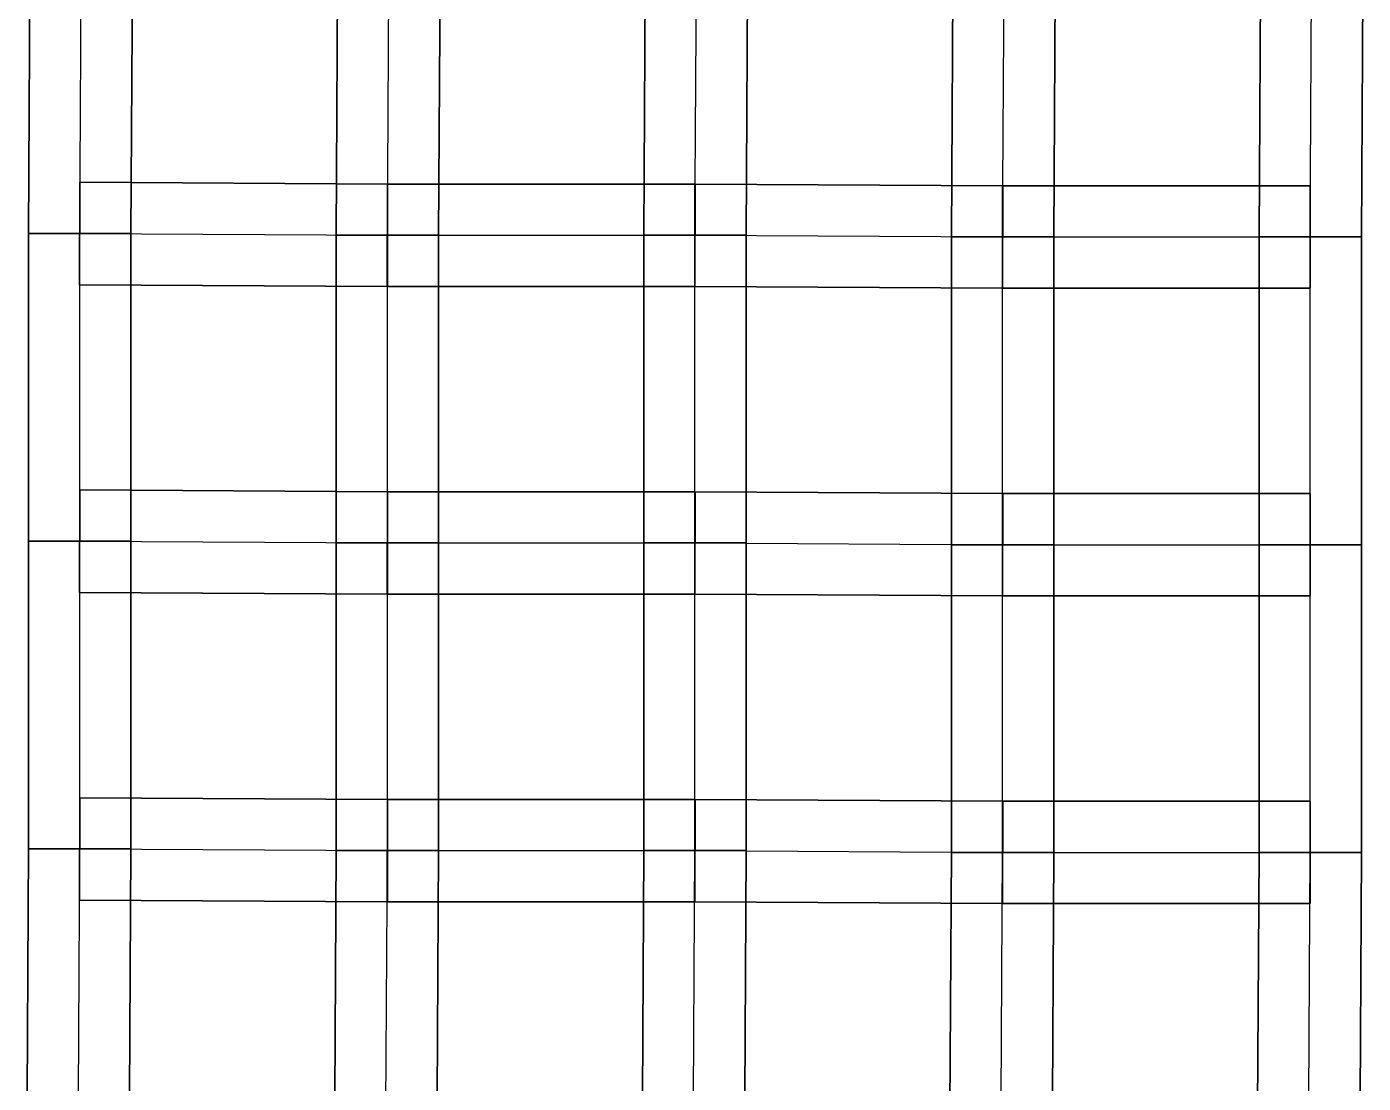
# Model space of a CAD drawing. Extents: x -300 to 609, y -118 to 2027.
# Drawn here: x -297.4 to -219.2, y 1293.6 to 1355.4 of the extents above; entities that cross this region are included whole.
import ezdxf

# ---------------------------------------------------------------- set-up
doc = ezdxf.new("R2010")
doc.units = 0

msp = doc.modelspace()

# ---------------------------------------------------------------- linework, layer by layer
at = {"layer": 'TUNNELS'}
for points in [[(-297.3, 1343.3167, -1.5), (-291.3, 1343.2833, -1.5), (-291.2, 1361.2833, -1.5), (-297.2, 1361.3167, -1.5)], [(-291.3, 1343.2833, 1.5), (-297.3, 1343.3167, 1.5), (-297.2, 1361.3167, 1.5), (-291.2, 1361.2833, 1.5)], [(-297.3, 1343.3167, 1.5), (-297.3, 1343.3167, -1.5), (-297.2, 1361.3167, -1.5), (-297.2, 1361.3167, 1.5)], [(-291.3, 1343.2833, -1.5), (-291.3, 1343.2833, 1.5), (-291.2, 1361.2833, 1.5), (-291.2, 1361.2833, -1.5)], [(-279.3, 1343.2167, -1.5), (-273.3, 1343.1833, -1.5), (-273.2, 1361.1833, -1.5), (-279.2, 1361.2167, -1.5)], [(-273.3, 1343.1833, 1.5), (-279.3, 1343.2167, 1.5), (-279.2, 1361.2167, 1.5), (-273.2, 1361.1833, 1.5)], [(-279.3, 1343.2167, 1.5), (-279.3, 1343.2167, -1.5), (-279.2, 1361.2167, -1.5), (-279.2, 1361.2167, 1.5)], [(-273.3, 1343.1833, -1.5), (-273.3, 1343.1833, 1.5), (-273.2, 1361.1833, 1.5), (-273.2, 1361.1833, -1.5)], [(-261.3, 1343.2167, -1.5), (-255.3, 1343.1833, -1.5), (-255.2, 1361.1833, -1.5), (-261.2, 1361.2167, -1.5)], [(-255.3, 1343.1833, 1.5), (-261.3, 1343.2167, 1.5), (-261.2, 1361.2167, 1.5), (-255.2, 1361.1833, 1.5)], [(-261.3, 1343.2167, 1.5), (-261.3, 1343.2167, -1.5), (-261.2, 1361.2167, -1.5), (-261.2, 1361.2167, 1.5)], [(-255.3, 1343.1833, -1.5), (-255.3, 1343.1833, 1.5), (-255.2, 1361.1833, 1.5), (-255.2, 1361.1833, -1.5)], [(-243.3, 1343.1167, -1.5), (-237.3, 1343.0833, -1.5), (-237.2, 1361.0833, -1.5), (-243.2, 1361.1167, -1.5)], [(-237.3, 1343.0833, 1.5), (-243.3, 1343.1167, 1.5), (-243.2, 1361.1167, 1.5), (-237.2, 1361.0833, 1.5)], [(-243.3, 1343.1167, 1.5), (-243.3, 1343.1167, -1.5), (-243.2, 1361.1167, -1.5), (-243.2, 1361.1167, 1.5)], [(-237.3, 1343.0833, -1.5), (-237.3, 1343.0833, 1.5), (-237.2, 1361.0833, 1.5), (-237.2, 1361.0833, -1.5)], [(-225.3, 1343.1167, -1.5), (-219.3, 1343.0833, -1.5), (-219.2, 1361.0833, -1.5), (-225.2, 1361.1167, -1.5)], [(-219.3, 1343.0833, 1.5), (-225.3, 1343.1167, 1.5), (-225.2, 1361.1167, 1.5), (-219.2, 1361.0833, 1.5)], [(-225.3, 1343.1167, 1.5), (-225.3, 1343.1167, -1.5), (-225.2, 1361.1167, -1.5), (-225.2, 1361.1167, 1.5)], [(-219.3, 1343.0833, -1.5), (-219.3, 1343.0833, 1.5), (-219.2, 1361.0833, 1.5), (-219.2, 1361.0833, -1.5)], [(-294.2833, 1346.3, -1.5), (-294.3167, 1340.3, -1.5), (-276.3167, 1340.2, -1.5), (-276.2833, 1346.2, -1.5)], [(-294.3167, 1340.3, 1.5), (-294.2833, 1346.3, 1.5), (-276.2833, 1346.2, 1.5), (-276.3167, 1340.2, 1.5)], [(-294.2833, 1346.3, -1.5), (-294.3167, 1340.3, -1.5), (-294.3167, 1340.3, 1.5), (-294.2833, 1346.3, 1.5)], [(-294.2833, 1346.3, 1.5), (-294.2833, 1346.3, -1.5), (-276.2833, 1346.2, -1.5), (-276.2833, 1346.2, 1.5)], [(-276.2833, 1346.2, -1.5), (-276.2833, 1346.2, 1.5), (-276.3167, 1340.2, 1.5), (-276.3167, 1340.2, -1.5)], [(-276.3, 1346.2, -1.5), (-276.3, 1340.2, -1.5), (-258.3, 1340.2, -1.5), (-258.3, 1346.2, -1.5)], [(-276.3, 1340.2, 1.5), (-276.3, 1346.2, 1.5), (-258.3, 1346.2, 1.5), (-258.3, 1340.2, 1.5)], [(-276.3, 1346.2, 1.5), (-276.3, 1346.2, -1.5), (-258.3, 1346.2, -1.5), (-258.3, 1346.2, 1.5)], [(-276.3, 1346.2, -1.5), (-276.3, 1340.2, -1.5), (-276.3, 1340.2, 1.5), (-276.3, 1346.2, 1.5)], [(-258.2833, 1346.2, -1.5), (-258.3167, 1340.2, -1.5), (-240.3167, 1340.1, -1.5), (-240.2833, 1346.1, -1.5)], [(-258.3167, 1340.2, 1.5), (-258.2833, 1346.2, 1.5), (-240.2833, 1346.1, 1.5), (-240.3167, 1340.1, 1.5)], [(-258.2833, 1346.2, -1.5), (-258.3167, 1340.2, -1.5), (-258.3167, 1340.2, 1.5), (-258.2833, 1346.2, 1.5)], [(-258.3, 1346.2, -1.5), (-258.3, 1346.2, 1.5), (-258.3, 1340.2, 1.5), (-258.3, 1340.2, -1.5)], [(-258.2833, 1346.2, 1.5), (-258.2833, 1346.2, -1.5), (-240.2833, 1346.1, -1.5), (-240.2833, 1346.1, 1.5)], [(-240.2833, 1346.1, -1.5), (-240.2833, 1346.1, 1.5), (-240.3167, 1340.1, 1.5), (-240.3167, 1340.1, -1.5)], [(-240.3, 1346.1, -1.5), (-240.3, 1340.1, -1.5), (-222.3, 1340.1, -1.5), (-222.3, 1346.1, -1.5)], [(-240.3, 1340.1, 1.5), (-240.3, 1346.1, 1.5), (-222.3, 1346.1, 1.5), (-222.3, 1340.1, 1.5)], [(-240.3, 1346.1, 1.5), (-240.3, 1346.1, -1.5), (-222.3, 1346.1, -1.5), (-222.3, 1346.1, 1.5)], [(-240.3, 1346.1, -1.5), (-240.3, 1340.1, -1.5), (-240.3, 1340.1, 1.5), (-240.3, 1346.1, 1.5)], [(-222.3, 1346.1, -1.5), (-222.3, 1346.1, 1.5), (-222.3, 1340.1, 1.5), (-222.3, 1340.1, -1.5)], [(-297.3, 1343.3167, -1.5), (-291.3, 1343.2833, -1.5), (-291.3, 1343.2833, 1.5), (-297.3, 1343.3167, 1.5)], [(-297.3, 1325.3, -1.5), (-291.3, 1325.3, -1.5), (-291.3, 1343.3, -1.5), (-297.3, 1343.3, -1.5)], [(-291.3, 1325.3, 1.5), (-297.3, 1325.3, 1.5), (-297.3, 1343.3, 1.5), (-291.3, 1343.3, 1.5)], [(-297.3, 1325.3, 1.5), (-297.3, 1325.3, -1.5), (-297.3, 1343.3, -1.5), (-297.3, 1343.3, 1.5)], [(-297.3, 1343.3, -1.5), (-297.3, 1343.3, 1.5), (-291.3, 1343.3, 1.5), (-291.3, 1343.3, -1.5)], [(-291.3, 1325.3, -1.5), (-291.3, 1325.3, 1.5), (-291.3, 1343.3, 1.5), (-291.3, 1343.3, -1.5)], [(-279.3, 1343.2167, -1.5), (-273.3, 1343.1833, -1.5), (-273.3, 1343.1833, 1.5), (-279.3, 1343.2167, 1.5)], [(-279.3, 1325.2, -1.5), (-273.3, 1325.2, -1.5), (-273.3, 1343.2, -1.5), (-279.3, 1343.2, -1.5)], [(-273.3, 1325.2, 1.5), (-279.3, 1325.2, 1.5), (-279.3, 1343.2, 1.5), (-273.3, 1343.2, 1.5)], [(-279.3, 1325.2, 1.5), (-279.3, 1325.2, -1.5), (-279.3, 1343.2, -1.5), (-279.3, 1343.2, 1.5)], [(-279.3, 1343.2, -1.5), (-279.3, 1343.2, 1.5), (-273.3, 1343.2, 1.5), (-273.3, 1343.2, -1.5)], [(-273.3, 1325.2, -1.5), (-273.3, 1325.2, 1.5), (-273.3, 1343.2, 1.5), (-273.3, 1343.2, -1.5)], [(-261.3, 1343.2167, -1.5), (-255.3, 1343.1833, -1.5), (-255.3, 1343.1833, 1.5), (-261.3, 1343.2167, 1.5)], [(-261.3, 1325.2, -1.5), (-255.3, 1325.2, -1.5), (-255.3, 1343.2, -1.5), (-261.3, 1343.2, -1.5)], [(-255.3, 1325.2, 1.5), (-261.3, 1325.2, 1.5), (-261.3, 1343.2, 1.5), (-255.3, 1343.2, 1.5)], [(-261.3, 1325.2, 1.5), (-261.3, 1325.2, -1.5), (-261.3, 1343.2, -1.5), (-261.3, 1343.2, 1.5)], [(-261.3, 1343.2, -1.5), (-261.3, 1343.2, 1.5), (-255.3, 1343.2, 1.5), (-255.3, 1343.2, -1.5)], [(-255.3, 1325.2, -1.5), (-255.3, 1325.2, 1.5), (-255.3, 1343.2, 1.5), (-255.3, 1343.2, -1.5)], [(-243.3, 1343.1167, -1.5), (-237.3, 1343.0833, -1.5), (-237.3, 1343.0833, 1.5), (-243.3, 1343.1167, 1.5)], [(-243.3, 1325.1, -1.5), (-237.3, 1325.1, -1.5), (-237.3, 1343.1, -1.5), (-243.3, 1343.1, -1.5)], [(-237.3, 1325.1, 1.5), (-243.3, 1325.1, 1.5), (-243.3, 1343.1, 1.5), (-237.3, 1343.1, 1.5)], [(-243.3, 1325.1, 1.5), (-243.3, 1325.1, -1.5), (-243.3, 1343.1, -1.5), (-243.3, 1343.1, 1.5)], [(-243.3, 1343.1, -1.5), (-243.3, 1343.1, 1.5), (-237.3, 1343.1, 1.5), (-237.3, 1343.1, -1.5)], [(-237.3, 1325.1, -1.5), (-237.3, 1325.1, 1.5), (-237.3, 1343.1, 1.5), (-237.3, 1343.1, -1.5)], [(-225.3, 1343.1167, -1.5), (-219.3, 1343.0833, -1.5), (-219.3, 1343.0833, 1.5), (-225.3, 1343.1167, 1.5)], [(-225.3, 1325.1, -1.5), (-219.3, 1325.1, -1.5), (-219.3, 1343.1, -1.5), (-225.3, 1343.1, -1.5)], [(-219.3, 1325.1, 1.5), (-225.3, 1325.1, 1.5), (-225.3, 1343.1, 1.5), (-219.3, 1343.1, 1.5)], [(-225.3, 1325.1, 1.5), (-225.3, 1325.1, -1.5), (-225.3, 1343.1, -1.5), (-225.3, 1343.1, 1.5)], [(-225.3, 1343.1, -1.5), (-225.3, 1343.1, 1.5), (-219.3, 1343.1, 1.5), (-219.3, 1343.1, -1.5)], [(-219.3, 1325.1, -1.5), (-219.3, 1325.1, 1.5), (-219.3, 1343.1, 1.5), (-219.3, 1343.1, -1.5)], [(-294.3167, 1340.3, -1.5), (-294.3167, 1340.3, 1.5), (-276.3167, 1340.2, 1.5), (-276.3167, 1340.2, -1.5)], [(-276.3, 1340.2, -1.5), (-276.3, 1340.2, 1.5), (-258.3, 1340.2, 1.5), (-258.3, 1340.2, -1.5)], [(-258.3167, 1340.2, -1.5), (-258.3167, 1340.2, 1.5), (-240.3167, 1340.1, 1.5), (-240.3167, 1340.1, -1.5)], [(-240.3, 1340.1, -1.5), (-240.3, 1340.1, 1.5), (-222.3, 1340.1, 1.5), (-222.3, 1340.1, -1.5)], [(-294.2833, 1328.3, -1.5), (-294.3167, 1322.3, -1.5), (-276.3167, 1322.2, -1.5), (-276.2833, 1328.2, -1.5)], [(-294.3167, 1322.3, 1.5), (-294.2833, 1328.3, 1.5), (-276.2833, 1328.2, 1.5), (-276.3167, 1322.2, 1.5)], [(-294.2833, 1328.3, -1.5), (-294.3167, 1322.3, -1.5), (-294.3167, 1322.3, 1.5), (-294.2833, 1328.3, 1.5)], [(-294.2833, 1328.3, 1.5), (-294.2833, 1328.3, -1.5), (-276.2833, 1328.2, -1.5), (-276.2833, 1328.2, 1.5)], [(-276.2833, 1328.2, -1.5), (-276.2833, 1328.2, 1.5), (-276.3167, 1322.2, 1.5), (-276.3167, 1322.2, -1.5)], [(-276.3, 1328.2, -1.5), (-276.3, 1322.2, -1.5), (-258.3, 1322.2, -1.5), (-258.3, 1328.2, -1.5)], [(-276.3, 1322.2, 1.5), (-276.3, 1328.2, 1.5), (-258.3, 1328.2, 1.5), (-258.3, 1322.2, 1.5)], [(-276.3, 1328.2, 1.5), (-276.3, 1328.2, -1.5), (-258.3, 1328.2, -1.5), (-258.3, 1328.2, 1.5)], [(-276.3, 1328.2, -1.5), (-276.3, 1322.2, -1.5), (-276.3, 1322.2, 1.5), (-276.3, 1328.2, 1.5)], [(-258.2833, 1328.2, -1.5), (-258.3167, 1322.2, -1.5), (-240.3167, 1322.1, -1.5), (-240.2833, 1328.1, -1.5)], [(-258.3167, 1322.2, 1.5), (-258.2833, 1328.2, 1.5), (-240.2833, 1328.1, 1.5), (-240.3167, 1322.1, 1.5)], [(-258.2833, 1328.2, -1.5), (-258.3167, 1322.2, -1.5), (-258.3167, 1322.2, 1.5), (-258.2833, 1328.2, 1.5)], [(-258.3, 1328.2, -1.5), (-258.3, 1328.2, 1.5), (-258.3, 1322.2, 1.5), (-258.3, 1322.2, -1.5)], [(-258.2833, 1328.2, 1.5), (-258.2833, 1328.2, -1.5), (-240.2833, 1328.1, -1.5), (-240.2833, 1328.1, 1.5)], [(-240.2833, 1328.1, -1.5), (-240.2833, 1328.1, 1.5), (-240.3167, 1322.1, 1.5), (-240.3167, 1322.1, -1.5)], [(-240.3, 1328.1, -1.5), (-240.3, 1322.1, -1.5), (-222.3, 1322.1, -1.5), (-222.3, 1328.1, -1.5)], [(-240.3, 1322.1, 1.5), (-240.3, 1328.1, 1.5), (-222.3, 1328.1, 1.5), (-222.3, 1322.1, 1.5)], [(-240.3, 1328.1, 1.5), (-240.3, 1328.1, -1.5), (-222.3, 1328.1, -1.5), (-222.3, 1328.1, 1.5)], [(-240.3, 1328.1, -1.5), (-240.3, 1322.1, -1.5), (-240.3, 1322.1, 1.5), (-240.3, 1328.1, 1.5)], [(-222.3, 1328.1, -1.5), (-222.3, 1328.1, 1.5), (-222.3, 1322.1, 1.5), (-222.3, 1322.1, -1.5)], [(-297.3, 1307.3, -1.5), (-291.3, 1307.3, -1.5), (-291.3, 1325.3, -1.5), (-297.3, 1325.3, -1.5)], [(-291.3, 1307.3, 1.5), (-297.3, 1307.3, 1.5), (-297.3, 1325.3, 1.5), (-291.3, 1325.3, 1.5)], [(-297.3, 1307.3, 1.5), (-297.3, 1307.3, -1.5), (-297.3, 1325.3, -1.5), (-297.3, 1325.3, 1.5)], [(-297.3, 1325.3, -1.5), (-297.3, 1325.3, 1.5), (-291.3, 1325.3, 1.5), (-291.3, 1325.3, -1.5)], [(-297.3, 1325.3, -1.5), (-291.3, 1325.3, -1.5), (-291.3, 1325.3, 1.5), (-297.3, 1325.3, 1.5)], [(-291.3, 1307.3, -1.5), (-291.3, 1307.3, 1.5), (-291.3, 1325.3, 1.5), (-291.3, 1325.3, -1.5)], [(-279.3, 1307.2, -1.5), (-273.3, 1307.2, -1.5), (-273.3, 1325.2, -1.5), (-279.3, 1325.2, -1.5)], [(-273.3, 1307.2, 1.5), (-279.3, 1307.2, 1.5), (-279.3, 1325.2, 1.5), (-273.3, 1325.2, 1.5)], [(-279.3, 1307.2, 1.5), (-279.3, 1307.2, -1.5), (-279.3, 1325.2, -1.5), (-279.3, 1325.2, 1.5)], [(-279.3, 1325.2, -1.5), (-279.3, 1325.2, 1.5), (-273.3, 1325.2, 1.5), (-273.3, 1325.2, -1.5)], [(-279.3, 1325.2, -1.5), (-273.3, 1325.2, -1.5), (-273.3, 1325.2, 1.5), (-279.3, 1325.2, 1.5)], [(-273.3, 1307.2, -1.5), (-273.3, 1307.2, 1.5), (-273.3, 1325.2, 1.5), (-273.3, 1325.2, -1.5)], [(-261.3, 1307.2, -1.5), (-255.3, 1307.2, -1.5), (-255.3, 1325.2, -1.5), (-261.3, 1325.2, -1.5)], [(-255.3, 1307.2, 1.5), (-261.3, 1307.2, 1.5), (-261.3, 1325.2, 1.5), (-255.3, 1325.2, 1.5)], [(-261.3, 1307.2, 1.5), (-261.3, 1307.2, -1.5), (-261.3, 1325.2, -1.5), (-261.3, 1325.2, 1.5)], [(-261.3, 1325.2, -1.5), (-261.3, 1325.2, 1.5), (-255.3, 1325.2, 1.5), (-255.3, 1325.2, -1.5)], [(-261.3, 1325.2, -1.5), (-255.3, 1325.2, -1.5), (-255.3, 1325.2, 1.5), (-261.3, 1325.2, 1.5)], [(-255.3, 1307.2, -1.5), (-255.3, 1307.2, 1.5), (-255.3, 1325.2, 1.5), (-255.3, 1325.2, -1.5)], [(-243.3, 1307.1, -1.5), (-237.3, 1307.1, -1.5), (-237.3, 1325.1, -1.5), (-243.3, 1325.1, -1.5)], [(-237.3, 1307.1, 1.5), (-243.3, 1307.1, 1.5), (-243.3, 1325.1, 1.5), (-237.3, 1325.1, 1.5)], [(-243.3, 1307.1, 1.5), (-243.3, 1307.1, -1.5), (-243.3, 1325.1, -1.5), (-243.3, 1325.1, 1.5)], [(-243.3, 1325.1, -1.5), (-243.3, 1325.1, 1.5), (-237.3, 1325.1, 1.5), (-237.3, 1325.1, -1.5)], [(-243.3, 1325.1, -1.5), (-237.3, 1325.1, -1.5), (-237.3, 1325.1, 1.5), (-243.3, 1325.1, 1.5)], [(-237.3, 1307.1, -1.5), (-237.3, 1307.1, 1.5), (-237.3, 1325.1, 1.5), (-237.3, 1325.1, -1.5)], [(-225.3, 1307.1, -1.5), (-219.3, 1307.1, -1.5), (-219.3, 1325.1, -1.5), (-225.3, 1325.1, -1.5)], [(-219.3, 1307.1, 1.5), (-225.3, 1307.1, 1.5), (-225.3, 1325.1, 1.5), (-219.3, 1325.1, 1.5)], [(-225.3, 1307.1, 1.5), (-225.3, 1307.1, -1.5), (-225.3, 1325.1, -1.5), (-225.3, 1325.1, 1.5)], [(-225.3, 1325.1, -1.5), (-225.3, 1325.1, 1.5), (-219.3, 1325.1, 1.5), (-219.3, 1325.1, -1.5)], [(-225.3, 1325.1, -1.5), (-219.3, 1325.1, -1.5), (-219.3, 1325.1, 1.5), (-225.3, 1325.1, 1.5)], [(-219.3, 1307.1, -1.5), (-219.3, 1307.1, 1.5), (-219.3, 1325.1, 1.5), (-219.3, 1325.1, -1.5)], [(-294.3167, 1322.3, -1.5), (-294.3167, 1322.3, 1.5), (-276.3167, 1322.2, 1.5), (-276.3167, 1322.2, -1.5)], [(-276.3, 1322.2, -1.5), (-276.3, 1322.2, 1.5), (-258.3, 1322.2, 1.5), (-258.3, 1322.2, -1.5)], [(-258.3167, 1322.2, -1.5), (-258.3167, 1322.2, 1.5), (-240.3167, 1322.1, 1.5), (-240.3167, 1322.1, -1.5)], [(-240.3, 1322.1, -1.5), (-240.3, 1322.1, 1.5), (-222.3, 1322.1, 1.5), (-222.3, 1322.1, -1.5)], [(-294.2833, 1310.3, -1.5), (-294.3167, 1304.3, -1.5), (-276.3167, 1304.2, -1.5), (-276.2833, 1310.2, -1.5)], [(-294.3167, 1304.3, 1.5), (-294.2833, 1310.3, 1.5), (-276.2833, 1310.2, 1.5), (-276.3167, 1304.2, 1.5)], [(-294.2833, 1310.3, -1.5), (-294.3167, 1304.3, -1.5), (-294.3167, 1304.3, 1.5), (-294.2833, 1310.3, 1.5)], [(-294.2833, 1310.3, 1.5), (-294.2833, 1310.3, -1.5), (-276.2833, 1310.2, -1.5), (-276.2833, 1310.2, 1.5)], [(-276.2833, 1310.2, -1.5), (-276.2833, 1310.2, 1.5), (-276.3167, 1304.2, 1.5), (-276.3167, 1304.2, -1.5)], [(-276.3, 1310.2, -1.5), (-276.3, 1304.2, -1.5), (-258.3, 1304.2, -1.5), (-258.3, 1310.2, -1.5)], [(-276.3, 1304.2, 1.5), (-276.3, 1310.2, 1.5), (-258.3, 1310.2, 1.5), (-258.3, 1304.2, 1.5)], [(-276.3, 1310.2, 1.5), (-276.3, 1310.2, -1.5), (-258.3, 1310.2, -1.5), (-258.3, 1310.2, 1.5)], [(-276.3, 1310.2, -1.5), (-276.3, 1304.2, -1.5), (-276.3, 1304.2, 1.5), (-276.3, 1310.2, 1.5)], [(-258.2833, 1310.2, -1.5), (-258.3167, 1304.2, -1.5), (-240.3167, 1304.1, -1.5), (-240.2833, 1310.1, -1.5)], [(-258.3167, 1304.2, 1.5), (-258.2833, 1310.2, 1.5), (-240.2833, 1310.1, 1.5), (-240.3167, 1304.1, 1.5)], [(-258.2833, 1310.2, -1.5), (-258.3167, 1304.2, -1.5), (-258.3167, 1304.2, 1.5), (-258.2833, 1310.2, 1.5)], [(-258.3, 1310.2, -1.5), (-258.3, 1310.2, 1.5), (-258.3, 1304.2, 1.5), (-258.3, 1304.2, -1.5)], [(-258.2833, 1310.2, 1.5), (-258.2833, 1310.2, -1.5), (-240.2833, 1310.1, -1.5), (-240.2833, 1310.1, 1.5)], [(-240.2833, 1310.1, -1.5), (-240.2833, 1310.1, 1.5), (-240.3167, 1304.1, 1.5), (-240.3167, 1304.1, -1.5)], [(-240.3, 1310.1, -1.5), (-240.3, 1304.1, -1.5), (-222.3, 1304.1, -1.5), (-222.3, 1310.1, -1.5)], [(-240.3, 1304.1, 1.5), (-240.3, 1310.1, 1.5), (-222.3, 1310.1, 1.5), (-222.3, 1304.1, 1.5)], [(-240.3, 1310.1, 1.5), (-240.3, 1310.1, -1.5), (-222.3, 1310.1, -1.5), (-222.3, 1310.1, 1.5)], [(-240.3, 1310.1, -1.5), (-240.3, 1304.1, -1.5), (-240.3, 1304.1, 1.5), (-240.3, 1310.1, 1.5)], [(-222.3, 1310.1, -1.5), (-222.3, 1310.1, 1.5), (-222.3, 1304.1, 1.5), (-222.3, 1304.1, -1.5)], [(-297.4, 1289.3167, -1.5), (-291.4, 1289.2833, -1.5), (-291.3, 1307.2833, -1.5), (-297.3, 1307.3167, -1.5)], [(-291.4, 1289.2833, 1.5), (-297.4, 1289.3167, 1.5), (-297.3, 1307.3167, 1.5), (-291.3, 1307.2833, 1.5)], [(-297.4, 1289.3167, 1.5), (-297.4, 1289.3167, -1.5), (-297.3, 1307.3167, -1.5), (-297.3, 1307.3167, 1.5)], [(-297.3, 1307.3167, -1.5), (-297.3, 1307.3167, 1.5), (-291.3, 1307.2833, 1.5), (-291.3, 1307.2833, -1.5)], [(-297.3, 1307.3, -1.5), (-291.3, 1307.3, -1.5), (-291.3, 1307.3, 1.5), (-297.3, 1307.3, 1.5)], [(-291.4, 1289.2833, -1.5), (-291.4, 1289.2833, 1.5), (-291.3, 1307.2833, 1.5), (-291.3, 1307.2833, -1.5)], [(-279.4, 1289.2167, -1.5), (-273.4, 1289.1833, -1.5), (-273.3, 1307.1833, -1.5), (-279.3, 1307.2167, -1.5)], [(-273.4, 1289.1833, 1.5), (-279.4, 1289.2167, 1.5), (-279.3, 1307.2167, 1.5), (-273.3, 1307.1833, 1.5)], [(-279.4, 1289.2167, 1.5), (-279.4, 1289.2167, -1.5), (-279.3, 1307.2167, -1.5), (-279.3, 1307.2167, 1.5)], [(-279.3, 1307.2167, -1.5), (-279.3, 1307.2167, 1.5), (-273.3, 1307.1833, 1.5), (-273.3, 1307.1833, -1.5)], [(-279.3, 1307.2, -1.5), (-273.3, 1307.2, -1.5), (-273.3, 1307.2, 1.5), (-279.3, 1307.2, 1.5)], [(-273.4, 1289.1833, -1.5), (-273.4, 1289.1833, 1.5), (-273.3, 1307.1833, 1.5), (-273.3, 1307.1833, -1.5)], [(-261.4, 1289.2167, -1.5), (-255.4, 1289.1833, -1.5), (-255.3, 1307.1833, -1.5), (-261.3, 1307.2167, -1.5)], [(-255.4, 1289.1833, 1.5), (-261.4, 1289.2167, 1.5), (-261.3, 1307.2167, 1.5), (-255.3, 1307.1833, 1.5)], [(-261.4, 1289.2167, 1.5), (-261.4, 1289.2167, -1.5), (-261.3, 1307.2167, -1.5), (-261.3, 1307.2167, 1.5)], [(-261.3, 1307.2167, -1.5), (-261.3, 1307.2167, 1.5), (-255.3, 1307.1833, 1.5), (-255.3, 1307.1833, -1.5)], [(-261.3, 1307.2, -1.5), (-255.3, 1307.2, -1.5), (-255.3, 1307.2, 1.5), (-261.3, 1307.2, 1.5)], [(-255.4, 1289.1833, -1.5), (-255.4, 1289.1833, 1.5), (-255.3, 1307.1833, 1.5), (-255.3, 1307.1833, -1.5)], [(-243.4, 1289.1167, -1.5), (-237.4, 1289.0833, -1.5), (-237.3, 1307.0833, -1.5), (-243.3, 1307.1167, -1.5)], [(-237.4, 1289.0833, 1.5), (-243.4, 1289.1167, 1.5), (-243.3, 1307.1167, 1.5), (-237.3, 1307.0833, 1.5)], [(-243.4, 1289.1167, 1.5), (-243.4, 1289.1167, -1.5), (-243.3, 1307.1167, -1.5), (-243.3, 1307.1167, 1.5)], [(-243.3, 1307.1167, -1.5), (-243.3, 1307.1167, 1.5), (-237.3, 1307.0833, 1.5), (-237.3, 1307.0833, -1.5)], [(-243.3, 1307.1, -1.5), (-237.3, 1307.1, -1.5), (-237.3, 1307.1, 1.5), (-243.3, 1307.1, 1.5)], [(-237.4, 1289.0833, -1.5), (-237.4, 1289.0833, 1.5), (-237.3, 1307.0833, 1.5), (-237.3, 1307.0833, -1.5)], [(-225.4, 1289.1167, -1.5), (-219.4, 1289.0833, -1.5), (-219.3, 1307.0833, -1.5), (-225.3, 1307.1167, -1.5)], [(-219.4, 1289.0833, 1.5), (-225.4, 1289.1167, 1.5), (-225.3, 1307.1167, 1.5), (-219.3, 1307.0833, 1.5)], [(-225.4, 1289.1167, 1.5), (-225.4, 1289.1167, -1.5), (-225.3, 1307.1167, -1.5), (-225.3, 1307.1167, 1.5)], [(-225.3, 1307.1167, -1.5), (-225.3, 1307.1167, 1.5), (-219.3, 1307.0833, 1.5), (-219.3, 1307.0833, -1.5)], [(-225.3, 1307.1, -1.5), (-219.3, 1307.1, -1.5), (-219.3, 1307.1, 1.5), (-225.3, 1307.1, 1.5)], [(-219.4, 1289.0833, -1.5), (-219.4, 1289.0833, 1.5), (-219.3, 1307.0833, 1.5), (-219.3, 1307.0833, -1.5)], [(-294.3167, 1304.3, -1.5), (-294.3167, 1304.3, 1.5), (-276.3167, 1304.2, 1.5), (-276.3167, 1304.2, -1.5)], [(-276.3, 1304.2, -1.5), (-276.3, 1304.2, 1.5), (-258.3, 1304.2, 1.5), (-258.3, 1304.2, -1.5)], [(-258.3167, 1304.2, -1.5), (-258.3167, 1304.2, 1.5), (-240.3167, 1304.1, 1.5), (-240.3167, 1304.1, -1.5)], [(-240.3, 1304.1, -1.5), (-240.3, 1304.1, 1.5), (-222.3, 1304.1, 1.5), (-222.3, 1304.1, -1.5)]]:
    msp.add_3dface(points, dxfattribs=at)
at = {"layer": 'TUNNELS_CL'}
for points in [[(-294.3, 1343.3, 0), (-294.2, 1361.3, 0)], [(-276.3, 1343.2, 0), (-276.2, 1361.2, 0)], [(-258.3, 1343.2, 0), (-258.2, 1361.2, 0)], [(-240.3, 1343.1, 0), (-240.2, 1361.1, 0)], [(-222.3, 1343.1, 0), (-222.2, 1361.1, 0)], [(-294.3, 1325.3, 0), (-294.3, 1343.3, 0)], [(-294.3, 1343.3, 0), (-276.3, 1343.2, 0)], [(-276.3, 1325.2, 0), (-276.3, 1343.2, 0)], [(-276.3, 1343.2, 0), (-258.3, 1343.2, 0)], [(-258.3, 1325.2, 0), (-258.3, 1343.2, 0)], [(-258.3, 1343.2, 0), (-240.3, 1343.1, 0)], [(-240.3, 1325.1, 0), (-240.3, 1343.1, 0)], [(-240.3, 1343.1, 0), (-222.3, 1343.1, 0)], [(-222.3, 1325.1, 0), (-222.3, 1343.1, 0)], [(-294.3, 1307.3, 0), (-294.3, 1325.3, 0)], [(-294.3, 1325.3, 0), (-276.3, 1325.2, 0)], [(-276.3, 1307.2, 0), (-276.3, 1325.2, 0)], [(-276.3, 1325.2, 0), (-258.3, 1325.2, 0)], [(-258.3, 1307.2, 0), (-258.3, 1325.2, 0)], [(-258.3, 1325.2, 0), (-240.3, 1325.1, 0)], [(-240.3, 1307.1, 0), (-240.3, 1325.1, 0)], [(-240.3, 1325.1, 0), (-222.3, 1325.1, 0)], [(-222.3, 1307.1, 0), (-222.3, 1325.1, 0)], [(-294.4, 1289.3, 0), (-294.3, 1307.3, 0)], [(-294.3, 1307.3, 0), (-276.3, 1307.2, 0)], [(-276.4, 1289.2, 0), (-276.3, 1307.2, 0)], [(-276.3, 1307.2, 0), (-258.3, 1307.2, 0)], [(-258.4, 1289.2, 0), (-258.3, 1307.2, 0)], [(-258.3, 1307.2, 0), (-240.3, 1307.1, 0)], [(-240.4, 1289.1, 0), (-240.3, 1307.1, 0)], [(-240.3, 1307.1, 0), (-222.3, 1307.1, 0)], [(-222.4, 1289.1, 0), (-222.3, 1307.1, 0)]]:
    msp.add_polyline3d(points, dxfattribs=at)

doc.saveas('drawing.dxf')
